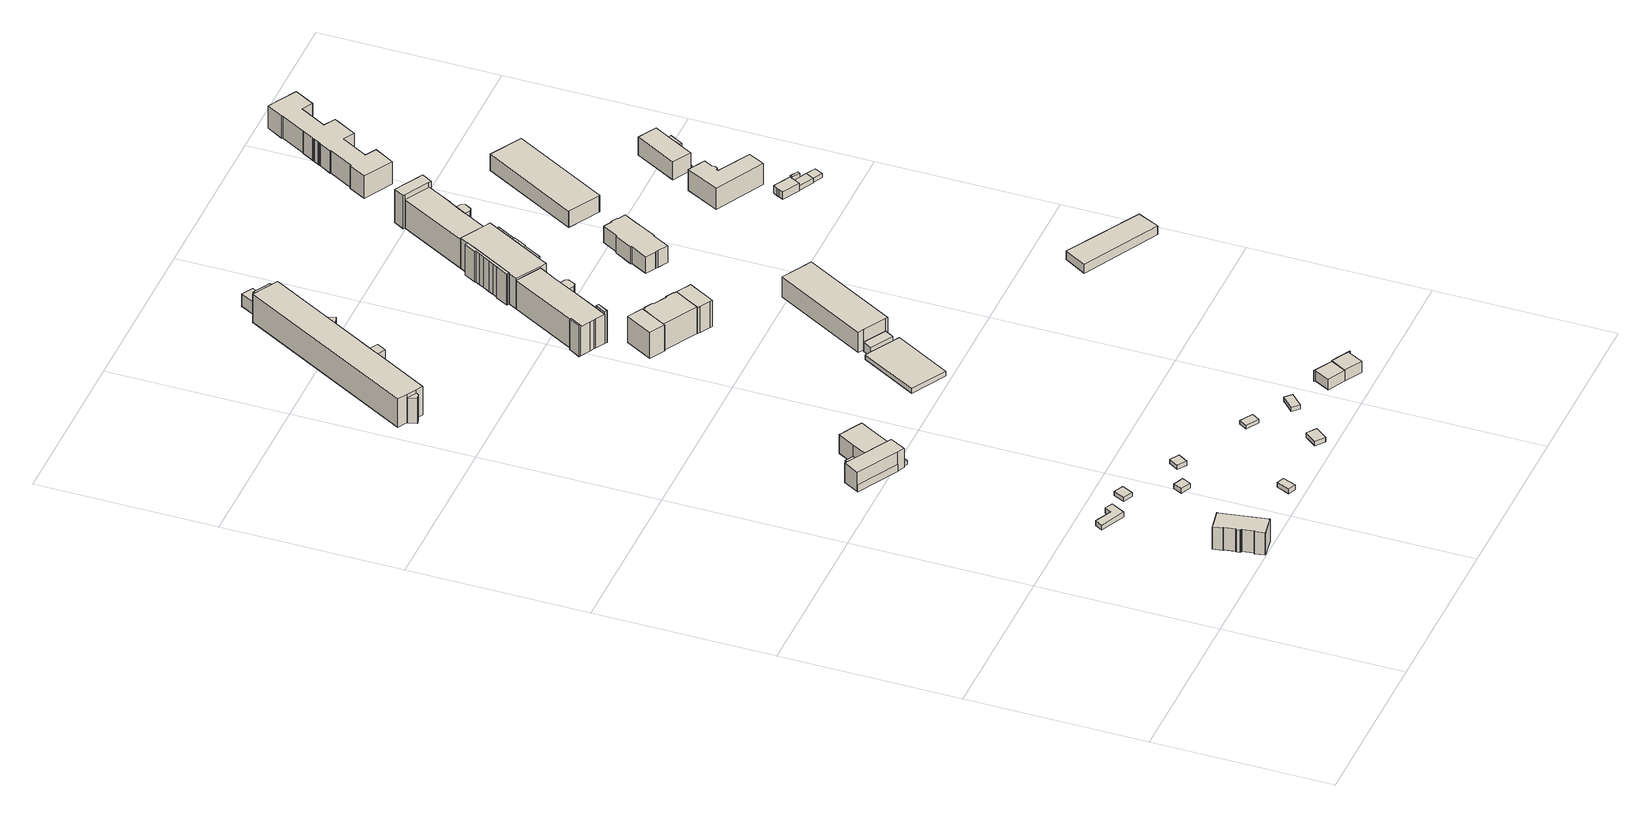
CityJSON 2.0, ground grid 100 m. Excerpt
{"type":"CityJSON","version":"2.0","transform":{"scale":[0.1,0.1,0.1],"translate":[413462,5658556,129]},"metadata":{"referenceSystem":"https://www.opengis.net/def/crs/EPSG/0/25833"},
"CityObjects":{
"building1":{"type":"Building","attributes":{"Gemeindeschluessel":14612000,"Geometrietyp2DReferenz":"3000","function":"31001_9998","roofType":"9999"},"children":["building1-1","building1-2","building1-3"]},
"building1-1":{"type":"BuildingPart","attributes":{"Dachtyp_tdc":"tdcFreeFormRoof","Dachneigung":37.56,"QualitaetDacherkennung":13,"Geometrietyp2DReferenz":"3000","measuredHeight":9.18,"roofType":"5000"},"parents":["building1"],"geometry":[{"type":"Solid","lod":"1","boundaries":[[[[0,1,2,3]],[[4,5,6,7]],[[3,5,4,0]],[[2,6,5,3]],[[1,7,6,2]],[[0,4,7,1]]]]}]},
"building1-2":{"type":"BuildingPart","attributes":{"Dachtyp_tdc":"tdcHipRoof","Dachneigung":44.05,"QualitaetDacherkennung":75,"Geometrietyp2DReferenz":"3000","measuredHeight":17.03,"roofType":"3200"},"parents":["building1"],"geometry":[{"type":"Solid","lod":"1","boundaries":[[[[8,9,10,11,12,13,14,15,16,17,18,19,20,21,22,23,24,25,26,27,28]],[[29,30,31,32,33,34,35,36,37,38,39,40,7,6,41,42,43,44,45,46,47]],[[28,30,29,8]],[[27,31,30,28]],[[26,32,31,27]],[[25,33,32,26]],[[24,34,33,25]],[[23,35,34,24]],[[22,36,35,23]],[[21,37,36,22]],[[20,38,37,21]],[[19,39,38,20]],[[18,40,39,19]],[[17,7,40,18]],[[16,6,7,17]],[[15,41,6,16]],[[14,42,41,15]],[[13,43,42,14]],[[12,44,43,13]],[[11,45,44,12]],[[10,46,45,11]],[[9,47,46,10]],[[8,29,47,9]]]]}]},
"building1-3":{"type":"BuildingPart","attributes":{"Dachtyp_tdc":"tdcFreeFormRoof","Dachneigung":39.56,"QualitaetDacherkennung":8,"Geometrietyp2DReferenz":"3000","measuredHeight":9.17,"roofType":"5000"},"parents":["building1"],"geometry":[{"type":"Solid","lod":"1","boundaries":[[[[48,49,50,51]],[[42,52,53,43]],[[51,52,42,48]],[[50,53,52,51]],[[49,43,53,50]],[[48,42,43,49]]]]}]},
"building2":{"type":"Building","attributes":{"Dachtyp_tdc":"tdcPolyFlatRoof","Gemeindeschluessel":14612000,"Dachneigung":0,"QualitaetDacherkennung":66,"Geometrietyp2DReferenz":"3000","measuredHeight":3.12,"function":"31001_9998","roofType":"1000"},"geometry":[{"type":"Solid","lod":"1","boundaries":[[[[54,55,56,57,58,59]],[[60,61,62,63,64,65]],[[59,61,60,54]],[[58,62,61,59]],[[57,63,62,58]],[[56,64,63,57]],[[55,65,64,56]],[[54,60,65,55]]]]}]},
"building3":{"type":"Building","attributes":{"Dachtyp_tdc":"tdcPolyFlatRoof","Gemeindeschluessel":14612000,"Dachneigung":6.54,"QualitaetDacherkennung":89,"Geometrietyp2DReferenz":"3000","measuredHeight":2.94,"function":"31001_9998","roofType":"2100"},"geometry":[{"type":"Solid","lod":"1","boundaries":[[[[66,67,68,69]],[[70,71,72,73]],[[69,71,70,66]],[[68,72,71,69]],[[67,73,72,68]],[[66,70,73,67]]]]}]},
"building4":{"type":"Building","attributes":{"Dachtyp_tdc":"tdcPolyFlatRoof","Gemeindeschluessel":14612000,"Dachneigung":3.23,"QualitaetDacherkennung":79,"Geometrietyp2DReferenz":"3000","measuredHeight":3.02,"function":"31001_9998","roofType":"2100"},"geometry":[{"type":"Solid","lod":"1","boundaries":[[[[74,75,76,77]],[[78,79,80,81]],[[77,79,78,74]],[[76,80,79,77]],[[75,81,80,76]],[[74,78,81,75]]]]}]},
"building5":{"type":"Building","attributes":{"name":"Graf-Stauffenberg-Kaserne","Gemeindeschluessel":14612000,"Geometrietyp2DReferenz":"3000","function":"31001_3073","roofType":"9999"},"children":["building5-1","building5-2","building5-3","building5-4","building5-5","building5-6","building5-7"]},
"building5-1":{"type":"BuildingPart","attributes":{"Dachtyp_tdc":"tdcPolyFlatRoof","Dachneigung":56.64,"QualitaetDacherkennung":34,"Geometrietyp2DReferenz":"3000","measuredHeight":10.45,"roofType":"2100"},"parents":["building5"],"geometry":[{"type":"Solid","lod":"1","boundaries":[[[[82,83,84,85,86]],[[87,88,89,90,91]],[[86,88,87,82]],[[85,89,88,86]],[[84,90,89,85]],[[83,91,90,84]],[[82,87,91,83]]]]}]},
"building5-2":{"type":"BuildingPart","attributes":{"Dachtyp_tdc":"tdcPolyFlatRoof","Dachneigung":0,"QualitaetDacherkennung":12,"Geometrietyp2DReferenz":"3000","measuredHeight":9.89,"roofType":"1000"},"parents":["building5"],"geometry":[{"type":"Solid","lod":"1","boundaries":[[[[92,93,94,95,96,97,98]],[[99,100,101,102,103,104,105]],[[98,100,99,92]],[[97,101,100,98]],[[96,102,101,97]],[[95,103,102,96]],[[94,104,103,95]],[[93,105,104,94]],[[92,99,105,93]]]]}]},
"building5-3":{"type":"BuildingPart","attributes":{"Dachtyp_tdc":"tdcTentRoof","Dachneigung":10.07,"QualitaetDacherkennung":18,"Geometrietyp2DReferenz":"3000","measuredHeight":13.9,"roofType":"3500"},"parents":["building5"],"geometry":[{"type":"Solid","lod":"1","boundaries":[[[[106,107,108,109,110,111,112,113]],[[114,115,116,99,105,117,118,119]],[[113,115,114,106]],[[112,116,115,113]],[[111,99,116,112]],[[110,105,99,111]],[[109,117,105,110]],[[108,118,117,109]],[[107,119,118,108]],[[106,114,119,107]]]]}]},
"building5-4":{"type":"BuildingPart","attributes":{"Dachtyp_tdc":"tdcHipAndGableRoof","Dachneigung":28.94,"QualitaetDacherkennung":62,"Geometrietyp2DReferenz":"3000","measuredHeight":14.04,"roofType":"5000"},"parents":["building5"],"geometry":[{"type":"Solid","lod":"1","boundaries":[[[[120,121,122,123,124,125,126,127,128,129,130]],[[116,131,132,133,134,135,136,87,91,137,138]],[[130,131,116,120]],[[129,132,131,130]],[[128,133,132,129]],[[127,134,133,128]],[[126,135,134,127]],[[125,136,135,126]],[[124,87,136,125]],[[123,91,87,124]],[[122,137,91,123]],[[121,138,137,122]],[[120,116,138,121]]]]}]},
"building5-5":{"type":"BuildingPart","attributes":{"Dachtyp_tdc":"tdcPolyFlatRoof","Dachneigung":0,"QualitaetDacherkennung":0,"Geometrietyp2DReferenz":"3000","measuredHeight":4.37,"roofType":"9999"},"parents":["building5"],"geometry":[{"type":"Solid","lod":"1","boundaries":[[[[139,140,141,142]],[[143,119,118,144]],[[142,119,143,139]],[[141,118,119,142]],[[140,144,118,141]],[[139,143,144,140]]]]}]},
"building5-6":{"type":"BuildingPart","attributes":{"Dachtyp_tdc":"tdcPolyFlatRoof","Dachneigung":26.57,"QualitaetDacherkennung":33,"Geometrietyp2DReferenz":"3000","measuredHeight":3,"roofType":"2100"},"parents":["building5"],"geometry":[{"type":"Solid","lod":"1","boundaries":[[[[145,146,147,148,149,150,151]],[[152,153,154,155,156,104,103]],[[151,153,152,145]],[[150,154,153,151]],[[149,155,154,150]],[[148,156,155,149]],[[147,104,156,148]],[[146,103,104,147]],[[145,152,103,146]]]]}]},
"building5-7":{"type":"BuildingPart","attributes":{"Dachtyp_tdc":"tdcPolyFlatRoof","Dachneigung":0,"QualitaetDacherkennung":0,"Geometrietyp2DReferenz":"3000","measuredHeight":4.57,"roofType":"9999"},"parents":["building5"],"geometry":[{"type":"Solid","lod":"1","boundaries":[[[[157,158,159,160]],[[115,161,133,132]],[[160,161,115,157]],[[159,133,161,160]],[[158,132,133,159]],[[157,115,132,158]]]]}]},
"building6":{"type":"Building","attributes":{"Dachtyp_tdc":"tdcPolyFlatRoof","Gemeindeschluessel":14612000,"Dachneigung":4.25,"QualitaetDacherkennung":64,"Geometrietyp2DReferenz":"3000","measuredHeight":3.26,"function":"31001_9998","roofType":"2100"},"geometry":[{"type":"Solid","lod":"1","boundaries":[[[[162,163,164,165]],[[166,167,168,169]],[[165,167,166,162]],[[164,168,167,165]],[[163,169,168,164]],[[162,166,169,163]]]]}]},
"building7":{"type":"Building","attributes":{"Dachtyp_tdc":"tdcPolyFlatRoof","Gemeindeschluessel":14612000,"Dachneigung":5.5,"QualitaetDacherkennung":54,"Geometrietyp2DReferenz":"3000","measuredHeight":2.89,"function":"31001_9998","roofType":"2100"},"geometry":[{"type":"Solid","lod":"1","boundaries":[[[[170,171,172,173]],[[174,175,176,177]],[[173,175,174,170]],[[172,176,175,173]],[[171,177,176,172]],[[170,174,177,171]]]]}]},
"building8":{"type":"Building","attributes":{"Dachtyp_tdc":"tdcFreeFormRoof","Gemeindeschluessel":14612000,"Dachneigung":12.12,"QualitaetDacherkennung":65,"Geometrietyp2DReferenz":"3000","measuredHeight":3.3,"function":"31001_9998","roofType":"5000"},"geometry":[{"type":"Solid","lod":"1","boundaries":[[[[178,179,180,181]],[[182,183,184,185]],[[181,183,182,178]],[[180,184,183,181]],[[179,185,184,180]],[[178,182,185,179]]]]}]},
"building9":{"type":"Building","attributes":{"Dachtyp_tdc":"tdcPolyFlatRoof","Gemeindeschluessel":14612000,"Dachneigung":4.08,"QualitaetDacherkennung":85,"Geometrietyp2DReferenz":"3000","measuredHeight":2.49,"function":"31001_9998","roofType":"2100"},"geometry":[{"type":"Solid","lod":"1","boundaries":[[[[186,187,188,189]],[[190,191,192,193]],[[189,191,190,186]],[[188,192,191,189]],[[187,193,192,188]],[[186,190,193,187]]]]}]},
"building10":{"type":"Building","attributes":{"name":"Graf-Stauffenberg-Kaserne","Gemeindeschluessel":14612000,"Geometrietyp2DReferenz":"3000","function":"31001_3073","roofType":"9999"},"children":["building10-1","building10-2","building10-3","building10-4","building10-5","building10-6","building10-7"]},
"building10-1":{"type":"BuildingPart","attributes":{"Dachtyp_tdc":"tdcPolyFlatRoof","Dachneigung":4.5,"QualitaetDacherkennung":72,"Geometrietyp2DReferenz":"3000","measuredHeight":16.3,"roofType":"2100"},"parents":["building10"],"geometry":[{"type":"Solid","lod":"1","boundaries":[[[[194,195,196,197,198]],[[199,200,201,202,203]],[[198,200,199,194]],[[197,201,200,198]],[[196,202,201,197]],[[195,203,202,196]],[[194,199,203,195]]]]}]},
"building10-2":{"type":"BuildingPart","attributes":{"Dachtyp_tdc":"tdcHipRoof","Dachneigung":45.77,"QualitaetDacherkennung":56,"Geometrietyp2DReferenz":"3000","measuredHeight":22.05,"roofType":"3200"},"parents":["building10"],"geometry":[{"type":"Solid","lod":"1","boundaries":[[[[204,205,206,207,208,209,210,211,212,213,214,215,216,217,218]],[[219,220,221,222,223,224,225,226,227,228,229,199,203,230,231]],[[217,220,219,218]],[[216,221,220,217]],[[215,222,221,216]],[[214,223,222,215]],[[213,224,223,214]],[[212,225,224,213]],[[211,226,225,212]],[[210,227,226,211]],[[209,228,227,210]],[[208,229,228,209]],[[207,199,229,208]],[[206,203,199,207]],[[205,230,203,206]],[[204,231,230,205]],[[218,219,231,204]]]]}]},
"building10-3":{"type":"BuildingPart","attributes":{"Dachtyp_tdc":"tdcPolyFlatRoof","Dachneigung":0,"QualitaetDacherkennung":71,"Geometrietyp2DReferenz":"3000","measuredHeight":4.41,"roofType":"1000"},"parents":["building10"],"geometry":[{"type":"Solid","lod":"1","boundaries":[[[[232,233,234,235,236,237,238,239]],[[240,241,242,243,244,245,246,247]],[[239,241,240,232]],[[238,242,241,239]],[[237,243,242,238]],[[236,244,243,237]],[[235,245,244,236]],[[234,246,245,235]],[[233,247,246,234]],[[232,240,247,233]]]]}]},
"building10-4":{"type":"BuildingPart","attributes":{"Dachtyp_tdc":"tdcPolyFlatRoof","Dachneigung":0,"QualitaetDacherkennung":42,"Geometrietyp2DReferenz":"3000","measuredHeight":16.32,"roofType":"1000"},"parents":["building10"],"geometry":[{"type":"Solid","lod":"1","boundaries":[[[[248,249,250,251,252,253]],[[254,255,241,240,219,231]],[[253,254,231,248]],[[252,255,254,253]],[[251,241,255,252]],[[250,240,241,251]],[[249,219,240,250]],[[248,231,219,249]]]]}]},
"building10-5":{"type":"BuildingPart","attributes":{"Dachtyp_tdc":"tdcPolyFlatRoof","Dachneigung":0,"QualitaetDacherkennung":42,"Geometrietyp2DReferenz":"3000","measuredHeight":4.41,"roofType":"1000"},"parents":["building10"],"geometry":[{"type":"Solid","lod":"1","boundaries":[[[[256,257,258,259,260,261,262,263,264]],[[221,220,265,266,267,268,269,270,222]],[[264,220,221,256]],[[263,265,220,264]],[[262,266,265,263]],[[261,267,266,262]],[[260,268,267,261]],[[259,269,268,260]],[[258,270,269,259]],[[257,222,270,258]],[[256,221,222,257]]]]}]},
"building10-6":{"type":"BuildingPart","attributes":{"Dachtyp_tdc":"tdcFreeFormRoof","Dachneigung":25.74,"QualitaetDacherkennung":18,"Geometrietyp2DReferenz":"3000","measuredHeight":17.71,"roofType":"5000"},"parents":["building10"],"geometry":[{"type":"Solid","lod":"1","boundaries":[[[[271,272,273,274,275,276]],[[277,224,223,222,270,278]],[[276,224,277,271]],[[275,223,224,276]],[[274,222,223,275]],[[273,270,222,274]],[[272,278,270,273]],[[271,277,278,272]]]]}]},
"building10-7":{"type":"BuildingPart","attributes":{"Dachtyp_tdc":"tdcPolyFlatRoof","Dachneigung":5.27,"QualitaetDacherkennung":34,"Geometrietyp2DReferenz":"3000","measuredHeight":16.13,"roofType":"2100"},"parents":["building10"],"geometry":[{"type":"Solid","lod":"1","boundaries":[[[[279,280,281,282,283,284,285]],[[226,286,287,288,289,290,227]],[[285,286,226,279]],[[284,287,286,285]],[[283,288,287,284]],[[282,289,288,283]],[[281,290,289,282]],[[280,227,290,281]],[[279,226,227,280]]]]}]},
"building11":{"type":"Building","attributes":{"Dachtyp_tdc":"tdcGableRoof","Gemeindeschluessel":14612000,"Dachneigung":10.81,"QualitaetDacherkennung":70,"Geometrietyp2DReferenz":"3000","measuredHeight":2.79,"function":"31001_9998","roofType":"3100"},"geometry":[{"type":"Solid","lod":"1","boundaries":[[[[291,292,293,294]],[[295,296,297,298]],[[294,296,295,291]],[[293,297,296,294]],[[292,298,297,293]],[[291,295,298,292]]]]}]},
"building12":{"type":"Building","attributes":{"Gemeindeschluessel":14612000,"Geometrietyp2DReferenz":"3000","function":"31001_9998","roofType":"9999"},"children":["building12-1","building12-2"]},
"building12-1":{"type":"BuildingPart","attributes":{"Dachtyp_tdc":"tdcPolyFlatRoof","Dachneigung":0,"QualitaetDacherkennung":0,"Geometrietyp2DReferenz":"3000","measuredHeight":3,"roofType":"9999"},"parents":["building12"],"geometry":[{"type":"Solid","lod":"1","boundaries":[[[[299,300,301,302,303,304]],[[305,306,307,308,309,310]],[[304,306,305,299]],[[303,307,306,304]],[[302,308,307,303]],[[301,309,308,302]],[[300,310,309,301]],[[299,305,310,300]]]]}]},
"building12-2":{"type":"BuildingPart","attributes":{"Dachtyp_tdc":"tdcGableRoof","Dachneigung":39.94,"QualitaetDacherkennung":8,"Geometrietyp2DReferenz":"3000","measuredHeight":7.82,"roofType":"3100"},"parents":["building12"],"geometry":[{"type":"Solid","lod":"1","boundaries":[[[[311,312,313,314]],[[308,307,315,316]],[[314,307,308,311]],[[313,315,307,314]],[[312,316,315,313]],[[311,308,316,312]]]]}]},
"building13":{"type":"Building","attributes":{"Dachtyp_tdc":"tdcPolyFlatRoof","Gemeindeschluessel":14612000,"Dachneigung":0,"QualitaetDacherkennung":56,"Geometrietyp2DReferenz":"3000","measuredHeight":6.63,"function":"31001_9998","roofType":"1000"},"geometry":[{"type":"Solid","lod":"1","boundaries":[[[[317,318,319,320,321,322]],[[323,324,325,326,327,328]],[[322,324,323,317]],[[321,325,324,322]],[[320,326,325,321]],[[319,327,326,320]],[[318,328,327,319]],[[317,323,328,318]]]]}]},
"building14":{"type":"Building","attributes":{"Dachtyp_tdc":"tdcFreeFormRoof","Gemeindeschluessel":14612000,"Dachneigung":11.59,"QualitaetDacherkennung":18,"Geometrietyp2DReferenz":"3000","measuredHeight":8.06,"function":"31001_9998","roofType":"5000"},"geometry":[{"type":"Solid","lod":"1","boundaries":[[[[329,330,331,332,333,334]],[[327,335,336,337,338,328]],[[334,335,327,329]],[[333,336,335,334]],[[332,337,336,333]],[[331,338,337,332]],[[330,328,338,331]],[[329,327,328,330]]]]}]},
"building15":{"type":"Building","attributes":{"name":"Graf-Stauffenberg-Kaserne","Gemeindeschluessel":14612000,"Geometrietyp2DReferenz":"3000","function":"31001_3073","roofType":"9999"},"children":["building15-1","building15-2","building15-3"]},
"building15-1":{"type":"BuildingPart","attributes":{"Dachtyp_tdc":"tdcHipAndGableRoof","Dachneigung":15,"QualitaetDacherkennung":45,"Geometrietyp2DReferenz":"3000","measuredHeight":17.71,"roofType":"5000"},"parents":["building15"],"geometry":[{"type":"Solid","lod":"1","boundaries":[[[[339,340,341,342,343,344]],[[345,346,347,348,349,350]],[[344,346,345,339]],[[343,347,346,344]],[[342,348,347,343]],[[341,349,348,342]],[[340,350,349,341]],[[339,345,350,340]]]]}]},
"building15-2":{"type":"BuildingPart","attributes":{"Dachtyp_tdc":"tdcGableRoof","Dachneigung":22.78,"QualitaetDacherkennung":82,"Geometrietyp2DReferenz":"3000","measuredHeight":18.49,"roofType":"3100"},"parents":["building15"],"geometry":[{"type":"Solid","lod":"1","boundaries":[[[[351,352,353,354,355,356,357,358,359,360,361,362,363,364]],[[365,366,367,368,369,370,371,372,373,374,349,375,348,376]],[[364,366,365,351]],[[363,367,366,364]],[[362,368,367,363]],[[361,369,368,362]],[[360,370,369,361]],[[359,371,370,360]],[[358,372,371,359]],[[357,373,372,358]],[[356,374,373,357]],[[355,349,374,356]],[[354,375,349,355]],[[353,348,375,354]],[[352,376,348,353]],[[351,365,376,352]]]]}]},
"building15-3":{"type":"BuildingPart","attributes":{"Dachtyp_tdc":"tdcHipRoof","Dachneigung":22.22,"QualitaetDacherkennung":38,"Geometrietyp2DReferenz":"3000","measuredHeight":17.52,"roofType":"3200"},"parents":["building15"],"geometry":[{"type":"Solid","lod":"1","boundaries":[[[[377,378,379,380,381,382,383,384,385,386,387]],[[372,388,389,390,391,392,393,394,395,396,374]],[[386,388,372,387]],[[385,389,388,386]],[[384,390,389,385]],[[383,391,390,384]],[[382,392,391,383]],[[381,393,392,382]],[[380,394,393,381]],[[379,395,394,380]],[[378,396,395,379]],[[377,374,396,378]],[[387,372,374,377]]]]}]},
"building16":{"type":"Building","attributes":{"name":"Graf-Stauffenberg-Kaserne","Dachtyp_tdc":"tdcPolyFlatRoof","Gemeindeschluessel":14612000,"Dachneigung":0,"QualitaetDacherkennung":48,"Geometrietyp2DReferenz":"3000","measuredHeight":7.84,"function":"31001_3073","roofType":"1000"},"geometry":[{"type":"Solid","lod":"1","boundaries":[[[[397,398,399,400]],[[401,402,403,404]],[[400,402,401,397]],[[399,403,402,400]],[[398,404,403,399]],[[397,401,404,398]]]]}]},
"building17":{"type":"Building","attributes":{"Dachtyp_tdc":"tdcPolyFlatRoof","Gemeindeschluessel":14612000,"Dachneigung":0,"QualitaetDacherkennung":78,"Geometrietyp2DReferenz":"3000","measuredHeight":12.78,"function":"31001_9998","roofType":"1000"},"geometry":[{"type":"Solid","lod":"1","boundaries":[[[[405,406,407,408,409,410]],[[411,412,413,414,415,416]],[[410,412,411,405]],[[409,413,412,410]],[[408,414,413,409]],[[407,415,414,408]],[[406,416,415,407]],[[405,411,416,406]]]]}]},
"building18":{"type":"Building","attributes":{"name":"Graf-Stauffenberg-Kaserne","Gemeindeschluessel":14612000,"Geometrietyp2DReferenz":"3000","function":"31001_3073","roofType":"9999"},"children":["building18-1","building18-2","building18-3","building18-4","building18-5","building18-6","building18-7","building18-8","building18-9","building18-10"]},
"building18-1":{"type":"BuildingPart","attributes":{"Dachtyp_tdc":"tdcGableAndHippedGRoof","Dachneigung":26.82,"QualitaetDacherkennung":64,"Geometrietyp2DReferenz":"3000","measuredHeight":20.25,"roofType":"9999"},"parents":["building18"],"geometry":[{"type":"Solid","lod":"1","boundaries":[[[[417,418,419,420,421,422,423,424,425,426,427,428,429]],[[430,431,432,433,434,435,436,437,438,439,440,441,442]],[[429,430,442,417]],[[428,431,430,429]],[[427,432,431,428]],[[426,433,432,427]],[[425,434,433,426]],[[424,435,434,425]],[[423,436,435,424]],[[422,437,436,423]],[[421,438,437,422]],[[420,439,438,421]],[[419,440,439,420]],[[418,441,440,419]],[[417,442,441,418]]]]}]},
"building18-2":{"type":"BuildingPart","attributes":{"Dachtyp_tdc":"tdcFreeFormRoof","Dachneigung":25.04,"QualitaetDacherkennung":63,"Geometrietyp2DReferenz":"3000","measuredHeight":19.9,"roofType":"5000"},"parents":["building18"],"geometry":[{"type":"Solid","lod":"1","boundaries":[[[[443,444,445,446,447,448,449,450,451,452,453]],[[454,455,456,457,458,459,460,461,462,463,464]],[[453,455,454,443]],[[452,456,455,453]],[[451,457,456,452]],[[450,458,457,451]],[[449,459,458,450]],[[448,460,459,449]],[[447,461,460,448]],[[446,462,461,447]],[[445,463,462,446]],[[444,464,463,445]],[[443,454,464,444]]]]}]},
"building18-3":{"type":"BuildingPart","attributes":{"Dachtyp_tdc":"tdcHipRoof","Dachneigung":45.43,"QualitaetDacherkennung":73,"Geometrietyp2DReferenz":"3000","measuredHeight":22.83,"roofType":"3200"},"parents":["building18"],"geometry":[{"type":"Solid","lod":"1","boundaries":[[[[465,466,467,468,469,470]],[[471,472,473,474,475,476]],[[469,472,471,470]],[[468,473,472,469]],[[467,474,473,468]],[[466,475,474,467]],[[465,476,475,466]],[[470,471,476,465]]]]}]},
"building18-4":{"type":"BuildingPart","attributes":{"Dachtyp_tdc":"tdcFreeFormRoof","Dachneigung":25.14,"QualitaetDacherkennung":45,"Geometrietyp2DReferenz":"3000","measuredHeight":19.93,"roofType":"5000"},"parents":["building18"],"geometry":[{"type":"Solid","lod":"1","boundaries":[[[[477,478,479,480,481,482,483,484,485,486,487,488]],[[435,434,489,433,490,491,492,493,494,495,496,497]],[[488,434,435,477]],[[487,489,434,488]],[[486,433,489,487]],[[485,490,433,486]],[[484,491,490,485]],[[483,492,491,484]],[[482,493,492,483]],[[481,494,493,482]],[[480,495,494,481]],[[479,496,495,480]],[[478,497,496,479]],[[477,435,497,478]]]]}]},
"building18-5":{"type":"BuildingPart","attributes":{"Dachtyp_tdc":"tdcPolyFlatRoof","Dachneigung":42.07,"QualitaetDacherkennung":30,"Geometrietyp2DReferenz":"3000","measuredHeight":20.72,"roofType":"2100"},"parents":["building18"],"geometry":[{"type":"Solid","lod":"1","boundaries":[[[[498,499,500,501]],[[502,503,437,436]],[[501,503,502,498]],[[500,437,503,501]],[[499,436,437,500]],[[498,502,436,499]]]]}]},
"building18-6":{"type":"BuildingPart","attributes":{"Dachtyp_tdc":"tdcFreeFormRoof","Dachneigung":52.02,"QualitaetDacherkennung":17,"Geometrietyp2DReferenz":"3000","measuredHeight":19.71,"roofType":"5000"},"parents":["building18"],"geometry":[{"type":"Solid","lod":"1","boundaries":[[[[504,505,506,507]],[[508,509,442,441]],[[507,508,441,504]],[[506,509,508,507]],[[505,442,509,506]],[[504,441,442,505]]]]}]},
"building18-7":{"type":"BuildingPart","attributes":{"Dachtyp_tdc":"tdcGableRoof","Dachneigung":26.95,"QualitaetDacherkennung":81,"Geometrietyp2DReferenz":"3000","measuredHeight":20.26,"roofType":"3100"},"parents":["building18"],"geometry":[{"type":"Solid","lod":"1","boundaries":[[[[510,511,512,513,514,515,516,517,518]],[[455,464,519,520,521,471,522,476,456]],[[518,464,455,510]],[[517,519,464,518]],[[516,520,519,517]],[[515,521,520,516]],[[514,471,521,515]],[[513,522,471,514]],[[512,476,522,513]],[[511,456,476,512]],[[510,455,456,511]]]]}]},
"building18-8":{"type":"BuildingPart","attributes":{"Dachtyp_tdc":"tdcFreeFormRoof","Dachneigung":63.87,"QualitaetDacherkennung":23,"Geometrietyp2DReferenz":"3000","measuredHeight":20.62,"roofType":"5000"},"parents":["building18"],"geometry":[{"type":"Solid","lod":"1","boundaries":[[[[523,524,525,526,527,528,529,530,531,532,533,534,535,536,537]],[[538,539,540,541,542,543,544,545,546,547,548,549,550,551,552]],[[537,539,538,523]],[[536,540,539,537]],[[535,541,540,536]],[[534,542,541,535]],[[533,543,542,534]],[[532,544,543,533]],[[531,545,544,532]],[[530,546,545,531]],[[529,547,546,530]],[[528,548,547,529]],[[527,549,548,528]],[[526,550,549,527]],[[525,551,550,526]],[[524,552,551,525]],[[523,538,552,524]]]]}]},
"building18-9":{"type":"BuildingPart","attributes":{"Dachtyp_tdc":"tdcCutGableRoof","Dachneigung":0.204,"QualitaetDacherkennung":26,"Geometrietyp2DReferenz":"3000","measuredHeight":24.47,"roofType":"9999"},"parents":["building18"],"geometry":[{"type":"Solid","lod":"1","boundaries":[[[[553,554,555,556,557,558,559,560,561,562,563,564,565,566,567]],[[568,569,432,430,552,551,570,571,550,521,519,572,573,574,575]],[[566,569,568,567]],[[565,432,569,566]],[[564,430,432,565]],[[563,552,430,564]],[[562,551,552,563]],[[561,570,551,562]],[[560,571,570,561]],[[559,550,571,560]],[[558,521,550,559]],[[557,519,521,558]],[[556,572,519,557]],[[555,573,572,556]],[[554,574,573,555]],[[553,575,574,554]],[[567,568,575,553]]]]}]},
"building18-10":{"type":"BuildingPart","attributes":{"Dachtyp_tdc":"tdcPolyFlatRoof","Dachneigung":33.28,"QualitaetDacherkennung":50,"Geometrietyp2DReferenz":"3000","measuredHeight":20.12,"roofType":"2100"},"parents":["building18"],"geometry":[{"type":"Solid","lod":"1","boundaries":[[[[576,577,578,579,580,581,582,583]],[[568,573,584,585,586,587,588,589]],[[583,573,568,576]],[[582,584,573,583]],[[581,585,584,582]],[[580,586,585,581]],[[579,587,586,580]],[[578,588,587,579]],[[577,589,588,578]],[[576,568,589,577]]]]}]},
"building19":{"type":"Building","attributes":{"name":"Graf-Stauffenberg-Kaserne,Mehrzweckhalle","Dachtyp_tdc":"tdcFreeFormRoof","Gemeindeschluessel":14612000,"Dachneigung":24.55,"QualitaetDacherkennung":23,"Geometrietyp2DReferenz":"3000","measuredHeight":12.23,"function":"31001_3073","roofType":"5000"},"geometry":[{"type":"Solid","lod":"1","boundaries":[[[[590,591,592,593,594,595,596,597,598,599,600,601,602,603,604,605,606,607,608]],[[609,610,611,612,613,614,615,616,617,618,619,620,621,622,623,624,625,626,627]],[[608,610,609,590]],[[607,611,610,608]],[[606,612,611,607]],[[605,613,612,606]],[[604,614,613,605]],[[603,615,614,604]],[[602,616,615,603]],[[601,617,616,602]],[[600,618,617,601]],[[599,619,618,600]],[[598,620,619,599]],[[597,621,620,598]],[[596,622,621,597]],[[595,623,622,596]],[[594,624,623,595]],[[593,625,624,594]],[[592,626,625,593]],[[591,627,626,592]],[[590,609,627,591]]]]}]},
"building20":{"type":"Building","attributes":{"Dachtyp_tdc":"tdcGableRoof","Gemeindeschluessel":14612000,"Dachneigung":11.18,"QualitaetDacherkennung":9,"Geometrietyp2DReferenz":"3000","measuredHeight":8.28,"function":"31001_9998","roofType":"3100"},"geometry":[{"type":"Solid","lod":"1","boundaries":[[[[628,629,630,631]],[[632,633,634,635]],[[631,633,632,628]],[[630,634,633,631]],[[629,635,634,630]],[[628,632,635,629]]]]}]},
"building21":{"type":"Building","attributes":{"name":"Graf-Stauffenberg-Kaserne","Dachtyp_tdc":"tdcFreeFormRoof","Gemeindeschluessel":14612000,"Dachneigung":21.07,"QualitaetDacherkennung":96,"Geometrietyp2DReferenz":"3000","measuredHeight":12.26,"function":"31001_3073","roofType":"5000"},"geometry":[{"type":"Solid","lod":"1","boundaries":[[[[636,637,638,639,640,641]],[[642,643,644,645,646,647]],[[641,643,642,636]],[[640,644,643,641]],[[639,645,644,640]],[[638,646,645,639]],[[637,647,646,638]],[[636,642,647,637]]]]}]},
"building22":{"type":"Building","attributes":{"name":"Graf-Stauffenberg-Kaserne","Dachtyp_tdc":"tdcFreeFormRoof","Gemeindeschluessel":14612000,"Dachneigung":47.64,"QualitaetDacherkennung":28,"Geometrietyp2DReferenz":"3000","measuredHeight":16.14,"function":"31001_3073","roofType":"5000"},"geometry":[{"type":"Solid","lod":"1","boundaries":[[[[648,649,650,651,652,653,654,655,656,657]],[[658,659,660,661,662,663,664,665,666,667]],[[657,659,658,648]],[[656,660,659,657]],[[655,661,660,656]],[[654,662,661,655]],[[653,663,662,654]],[[652,664,663,653]],[[651,665,664,652]],[[650,666,665,651]],[[649,667,666,650]],[[648,658,667,649]]]]}]},
"building23":{"type":"Building","attributes":{"Dachtyp_tdc":"tdcFreeFormRoof","Gemeindeschluessel":14612000,"Dachneigung":36.7,"QualitaetDacherkennung":6,"Geometrietyp2DReferenz":"3000","measuredHeight":7.18,"function":"31001_2463","roofType":"5000"},"geometry":[{"type":"Solid","lod":"1","boundaries":[[[[668,669,670,671,672,673]],[[674,675,676,677,678,679]],[[673,675,674,668]],[[672,676,675,673]],[[671,677,676,672]],[[670,678,677,671]],[[669,679,678,670]],[[668,674,679,669]]]]}]},
"building24":{"type":"Building","attributes":{"Gemeindeschluessel":14612000,"Geometrietyp2DReferenz":"3000","function":"31001_2463","roofType":"9999"},"children":["building24-1","building24-2"]},
"building24-1":{"type":"BuildingPart","attributes":{"Dachtyp_tdc":"tdcPolyFlatRoof","Dachneigung":0,"QualitaetDacherkennung":36,"Geometrietyp2DReferenz":"3000","measuredHeight":5.22,"roofType":"1000"},"parents":["building24"],"geometry":[{"type":"Solid","lod":"1","boundaries":[[[[680,681,682,683]],[[684,685,686,687]],[[683,685,684,680]],[[682,686,685,683]],[[681,687,686,682]],[[680,684,687,681]]]]}]},
"building24-2":{"type":"BuildingPart","attributes":{"Dachtyp_tdc":"tdcPolyFlatRoof","Dachneigung":0,"QualitaetDacherkennung":76,"Geometrietyp2DReferenz":"3000","measuredHeight":2.92,"roofType":"1000"},"parents":["building24"],"geometry":[{"type":"Solid","lod":"1","boundaries":[[[[688,689,690,691,692]],[[693,694,695,685,684]],[[692,694,693,688]],[[691,695,694,692]],[[690,685,695,691]],[[689,684,685,690]],[[688,693,684,689]]]]}]},
"building25":{"type":"Building","attributes":{"Dachtyp_tdc":"tdcPolyFlatRoof","Gemeindeschluessel":14612000,"Dachneigung":0,"QualitaetDacherkennung":72,"Geometrietyp2DReferenz":"3000","measuredHeight":2.66,"function":"31001_2463","roofType":"1000"},"geometry":[{"type":"Solid","lod":"1","boundaries":[[[[696,688,692,697]],[[698,699,700,701]],[[697,699,698,696]],[[692,700,699,697]],[[688,701,700,692]],[[696,698,701,688]]]]}]},
"building26":{"type":"Building","attributes":{"name":"Graf-Stauffenberg-Kaserne","Gemeindeschluessel":14612000,"Geometrietyp2DReferenz":"3000","function":"31001_3073","roofType":"9999"},"children":["building26-1","building26-2","building26-3"]},
"building26-1":{"type":"BuildingPart","attributes":{"Dachtyp_tdc":"tdcPolyFlatRoof","Dachneigung":2.87,"QualitaetDacherkennung":80,"Geometrietyp2DReferenz":"3000","measuredHeight":11.62,"roofType":"2100"},"parents":["building26"],"geometry":[{"type":"Solid","lod":"1","boundaries":[[[[702,703,704,705,706]],[[707,708,709,710,711]],[[706,708,707,702]],[[705,709,708,706]],[[704,710,709,705]],[[703,711,710,704]],[[702,707,711,703]]]]}]},
"building26-2":{"type":"BuildingPart","attributes":{"Dachtyp_tdc":"tdcPolyFlatRoof","Dachneigung":0,"QualitaetDacherkennung":0,"Geometrietyp2DReferenz":"3000","measuredHeight":3.02,"roofType":"9999"},"parents":["building26"],"geometry":[{"type":"Solid","lod":"1","boundaries":[[[[712,713,714,715,716]],[[710,709,717,718,719]],[[716,709,710,712]],[[715,717,709,716]],[[714,718,717,715]],[[713,719,718,714]],[[712,710,719,713]]]]}]},
"building26-3":{"type":"BuildingPart","attributes":{"Dachtyp_tdc":"tdcFreeFormRoof","Dachneigung":15.66,"QualitaetDacherkennung":50,"Geometrietyp2DReferenz":"3000","measuredHeight":11.02,"roofType":"5000"},"parents":["building26"],"geometry":[{"type":"Solid","lod":"1","boundaries":[[[[720,721,722,723]],[[717,724,725,718]],[[723,724,717,720]],[[722,725,724,723]],[[721,718,725,722]],[[720,717,718,721]]]]}]},
"building27":{"type":"Building","attributes":{"name":"Graf-Stauffenberg-Kaserne","Dachtyp_tdc":"tdcFreeFormRoof","Gemeindeschluessel":14612000,"Dachneigung":30.11,"QualitaetDacherkennung":61,"Geometrietyp2DReferenz":"3000","measuredHeight":16.28,"function":"31001_3073","roofType":"5000"},"geometry":[{"type":"Solid","lod":"1","boundaries":[[[[726,727,728,729,730,731,732,733,734,735,736,737,738,739,740,741,742,743,744,745,746,747,748,749,750,751,752,753,754,755,756,757,758]],[[759,760,761,762,763,764,765,766,767,768,769,770,771,772,773,774,775,776,777,778,779,780,781,782,783,784,785,786,787,788,789,790,791]],[[758,760,759,726]],[[757,761,760,758]],[[756,762,761,757]],[[755,763,762,756]],[[754,764,763,755]],[[753,765,764,754]],[[752,766,765,753]],[[751,767,766,752]],[[750,768,767,751]],[[749,769,768,750]],[[748,770,769,749]],[[747,771,770,748]],[[746,772,771,747]],[[745,773,772,746]],[[744,774,773,745]],[[743,775,774,744]],[[742,776,775,743]],[[741,777,776,742]],[[740,778,777,741]],[[739,779,778,740]],[[738,780,779,739]],[[737,781,780,738]],[[736,782,781,737]],[[735,783,782,736]],[[734,784,783,735]],[[733,785,784,734]],[[732,786,785,733]],[[731,787,786,732]],[[730,788,787,731]],[[729,789,788,730]],[[728,790,789,729]],[[727,791,790,728]],[[726,759,791,727]]]]}]}
},
"vertices":[
[754,290,93],[728,286,93],[735,246,93],[761,250,93],[754,290,6],[761,250,6],[735,246,6],[728,286,6],
[653,62,147],[647,61,147],[657,5,147],[662,6,147],[773,24,147],[771,31,147],[765,72,147],[764,72,147],[735,246,147],[728,286,147],[727,293,147],[617,274,147],[609,273,147],[618,218,147],[624,219,147],[635,154,147],[632,154,147],[630,149,147],[635,131,147],[639,127,147],[642,127,147],[653,62,6],[642,127,6],[639,127,6],[635,131,6],[630,149,6],[632,154,6],[635,154,6],[624,219,6],[618,218,6],[609,273,6],[617,274,6],[727,293,6],[764,72,6],[765,72,6],[771,31,6],[773,24,6],[662,6,6],[657,5,6],[647,61,6],
[765,72,93],[771,31,93],[796,35,93],[789,76,93],[789,76,6],[796,35,6],
[493,823,90],[634,758,90],[677,836,90],[634,858,90],[611,820,90],[518,864,90],[493,823,59],[518,864,59],[611,820,59],[634,858,59],[677,836,59],[634,758,59],
[787,771,101],[817,833,101],[764,859,101],[734,797,101],[787,771,75],[734,797,75],[764,859,75],[817,833,75],
[916,556,92],[974,530,92],[996,579,92],[938,605,92],[916,556,63],[938,605,63],[996,579,63],[974,530,63],
[656,2223,185],[709,2194,185],[715,2206,185],[662,2236,185],[660,2231,185],[656,2223,91],[660,2231,91],[662,2236,91],[715,2206,91],[709,2194,91],
[633,2007,190],[590,1928,190],[597,1924,190],[628,1978,190],[638,1995,190],[639,1998,190],[636,2005,190],[633,2007,91],[636,2005,91],[639,1998,91],[638,1995,91],[628,1978,91],[597,1924,91],[590,1928,91],
[365,2156,212],[316,2069,212],[546,1940,212],[585,1919,212],[590,1928,212],[633,2007,212],[611,2019,212],[436,2116,212],[365,2156,91],[436,2116,91],[611,2019,91],[585,1919,91],[546,1940,91],[316,2069,91],
[611,2019,210],[685,2152,210],[696,2171,210],[709,2194,210],[656,2223,210],[612,2247,210],[598,2255,210],[580,2265,210],[525,2169,210],[481,2091,210],[548,2054,210],[548,2054,91],[481,2091,91],[525,2169,91],[580,2265,91],[598,2255,91],[612,2247,91],[696,2171,91],[685,2152,91],
[314,2066,135],[544,1937,135],[546,1940,135],[316,2069,135],[314,2066,91],[544,1937,91],
[645,1968,116],[628,1978,116],[597,1924,116],[615,1914,116],[617,1917,116],[621,1924,116],[631,1942,116],[645,1968,91],[631,1942,91],[621,1924,91],[617,1917,91],[615,1914,91],
[436,2116,137],[481,2091,137],[525,2169,137],[480,2195,137],[480,2195,91],
[1190,49,58],[1220,123,58],[1177,140,58],[1147,66,58],[1190,49,28],[1147,66,28],[1177,140,28],[1220,123,28],
[1107,691,104],[1073,637,104],[1124,606,104],[1157,660,104],[1107,691,78],[1157,660,78],[1124,606,78],[1073,637,78],
[1519,67,94],[1569,29,94],[1620,96,94],[1569,134,94],[1519,67,64],[1569,134,64],[1620,96,64],[1569,29,64],
[1597,432,109],[1527,474,109],[1501,430,109],[1570,388,109],[1597,432,86],[1570,388,86],[1501,430,86],[1527,474,86],
[582,5396,242],[677,5343,242],[691,5369,242],[658,5387,242],[596,5422,242],[582,5396,80],[596,5422,80],[658,5387,80],[691,5369,80],[677,5343,80],
[527,5020,259],[700,5330,259],[677,5343,259],[582,5396,259],[559,5409,259],[4,4419,259],[58,4389,259],[109,4360,259],[146,4339,259],[324,4655,259],[323,4656,259],[352,4709,259],[375,4749,259],[375,4748,259],[478,4933,259],[478,4933,80],[375,4748,80],[375,4749,80],[352,4709,80],[323,4656,80],[324,4655,80],[146,4339,80],[109,4360,80],[58,4389,80],[4,4419,80],[559,5409,80],[700,5330,80],[527,5020,80],
[499,4940,125],[502,4928,125],[511,4923,125],[516,4930,125],[538,4935,125],[544,4932,125],[549,4941,125],[545,4956,125],[499,4940,80],[545,4956,80],[549,4941,80],[544,4932,80],[538,4935,80],[516,4930,80],[511,4923,80],[502,4928,80],
[527,5020,244],[478,4933,244],[499,4940,244],[545,4956,244],[530,5009,244],[523,5013,244],[523,5013,80],[530,5009,80],
[375,4749,125],[352,4709,125],[398,4683,125],[391,4706,125],[395,4712,125],[386,4717,125],[375,4715,125],[368,4735,125],[375,4748,125],[368,4735,80],[375,4715,80],[386,4717,80],[395,4712,80],[391,4706,80],[398,4683,80],
[374,4627,250],[403,4680,250],[398,4683,250],[352,4709,250],[323,4656,250],[324,4655,250],[374,4627,80],[403,4680,80],
[109,4360,240],[58,4389,240],[56,4385,240],[69,4338,240],[100,4347,240],[99,4351,240],[104,4353,240],[104,4353,80],[99,4351,80],[100,4347,80],[69,4338,80],[56,4385,80],
[1729,275,101],[1764,239,101],[1832,305,101],[1797,341,101],[1729,275,76],[1797,341,76],[1832,305,76],[1764,239,76],
[1163,2099,129],[1358,1989,129],[1536,2307,129],[1497,2329,129],[1373,2399,129],[1342,2416,129],[1163,2099,99],[1342,2416,99],[1373,2399,99],[1497,2329,99],[1536,2307,99],[1358,1989,99],
[1497,2329,159],[1524,2377,159],[1400,2446,159],[1373,2399,159],[1400,2446,99],[1524,2377,99],
[1965,166,140],[2062,113,140],[2110,202,140],[2006,260,140],[2004,257,140],[2012,252,140],[1965,166,74],[2012,252,74],[2004,257,74],[2006,260,74],[2110,202,74],[2062,113,74],
[2110,202,145],[2062,113,145],[2159,60,145],[2206,146,145],[2214,141,145],[2216,145,145],[2216,145,74],[2214,141,74],[2206,146,74],[2159,60,74],
[945,3424,280],[1030,3376,280],[1033,3381,280],[1111,3523,280],[1114,3528,280],[1030,3575,280],[945,3424,115],[1030,3575,115],[1114,3528,115],[1111,3523,115],[1033,3381,115],[1030,3376,115],
[1125,3521,282],[1123,3516,282],[1111,3523,282],[1072,3453,282],[1033,3381,282],[1223,3275,282],[1263,3346,282],[1303,3415,282],[1291,3422,282],[1293,3426,282],[1248,3452,282],[1246,3447,282],[1169,3490,282],[1171,3495,282],[1125,3521,115],[1171,3495,115],[1169,3490,115],[1246,3447,115],[1248,3452,115],[1293,3426,115],[1291,3422,115],[1303,3415,115],[1263,3346,115],[1223,3275,115],[1072,3453,115],[1123,3516,115],
[1223,3275,279],[1222,3272,279],[1237,3264,279],[1293,3232,279],[1306,3225,279],[1389,3373,279],[1364,3387,279],[1335,3404,279],[1318,3413,279],[1306,3420,279],[1303,3415,279],[1306,3420,115],[1318,3413,115],[1335,3404,115],[1364,3387,115],[1389,3373,115],[1306,3225,115],[1293,3232,115],[1237,3264,115],[1222,3272,115],
[596,5422,177],[658,5387,177],[702,5465,177],[640,5499,177],[596,5422,99],[640,5499,99],[702,5465,99],[658,5387,99],
[1369,2464,238],[1400,2446,238],[1524,2377,238],[1537,2370,238],[1830,2892,238],[1663,2986,238],[1369,2464,110],[1663,2986,110],[1830,2892,110],[1537,2370,110],[1524,2377,110],[1400,2446,110],
[893,3825,285],[857,3761,285],[912,3731,285],[937,3718,285],[944,3714,285],[996,3684,285],[1030,3744,285],[1116,3897,285],[1115,3896,285],[1182,4018,285],[1241,4123,285],[1174,4161,285],[1103,4200,285],[1103,4200,103],[1174,4161,103],[1241,4123,103],[1182,4018,103],[1115,3896,103],[1116,3897,103],[1030,3744,103],[996,3684,103],[944,3714,103],[937,3718,103],[912,3731,103],[857,3761,103],[893,3825,103],
[1548,4672,283],[1530,4639,283],[1559,4622,283],[1571,4625,283],[1578,4627,283],[1601,4665,283],[1598,4674,283],[1595,4685,283],[1567,4700,283],[1590,4742,283],[1589,4743,283],[1548,4672,103],[1589,4743,103],[1590,4742,103],[1567,4700,103],[1595,4685,103],[1598,4674,103],[1601,4665,103],[1578,4627,103],[1571,4625,103],[1559,4622,103],[1530,4639,103],
[1670,4886,312],[1684,4878,312],[1717,4938,312],[1556,5027,312],[1523,4967,312],[1531,4962,312],[1531,4962,103],[1523,4967,103],[1556,5027,103],[1717,4938,103],[1684,4878,103],[1670,4886,103],
[1116,3897,284],[1133,3927,284],[1161,3911,284],[1172,3914,284],[1181,3917,284],[1201,3955,284],[1199,3963,284],[1196,3973,284],[1167,3989,284],[1182,4018,284],[1151,3962,284],[1115,3896,284],[1151,3962,103],[1167,3989,103],[1196,3973,103],[1199,3963,103],[1201,3955,103],[1181,3917,103],[1172,3914,103],[1161,3911,103],[1133,3927,103],
[1043,3736,303],[1030,3744,303],[996,3684,303],[1008,3677,303],[1043,3736,103],[1008,3677,103],
[857,3761,296],[893,3825,296],[885,3830,296],[847,3766,296],[847,3766,103],[885,3830,103],
[1589,4743,285],[1590,4742,285],[1670,4886,285],[1601,4923,285],[1531,4962,285],[1319,4581,285],[1388,4543,285],[1455,4505,285],[1530,4639,285],[1455,4505,103],[1388,4543,103],[1319,4581,103],[1601,4923,103],
[1120,4256,297],[1131,4250,297],[1132,4249,297],[1292,4534,297],[1280,4540,297],[1275,4542,297],[1238,4475,297],[1242,4472,297],[1226,4445,297],[1211,4418,297],[1189,4378,297],[1174,4351,297],[1159,4324,297],[1155,4327,297],[1116,4258,297],[1120,4256,103],[1116,4258,103],[1155,4327,103],[1159,4324,103],[1174,4351,103],[1189,4378,103],[1211,4418,103],[1226,4445,103],[1242,4472,103],[1238,4475,103],[1275,4542,103],[1280,4540,103],[1292,4534,103],[1132,4249,103],[1131,4250,103],
[1330,4207,296],[1430,4386,296],[1457,4436,296],[1486,4488,296],[1455,4505,296],[1319,4581,296],[1292,4534,296],[1262,4480,296],[1161,4301,296],[1132,4249,296],[1131,4250,296],[1103,4200,296],[1241,4123,296],[1273,4105,296],[1302,4158,296],[1302,4158,103],[1273,4105,103],[1161,4301,103],[1262,4480,103],[1486,4488,103],[1457,4436,103],[1430,4386,103],[1330,4207,103],
[1302,4158,300],[1310,4154,300],[1367,4256,300],[1371,4254,300],[1411,4326,300],[1407,4329,300],[1465,4432,300],[1457,4436,300],[1465,4432,103],[1407,4329,103],[1411,4326,103],[1371,4254,103],[1367,4256,103],[1310,4154,103],
[1638,3784,229],[1585,3689,229],[1641,3657,229],[1644,3654,229],[1655,3648,229],[1709,3618,229],[1762,3712,229],[1764,3711,229],[1821,3813,229],[1819,3814,229],[1872,3908,229],[1828,3932,229],[1830,3936,229],[1796,3955,229],[1793,3950,229],[1748,3976,229],[1696,3885,229],[1690,3888,229],[1633,3787,229],[1638,3784,124],[1633,3787,124],[1690,3888,124],[1696,3885,124],[1748,3976,124],[1793,3950,124],[1796,3955,124],[1830,3936,124],[1828,3932,124],[1872,3908,124],[1819,3814,124],[1821,3813,124],[1764,3711,124],[1762,3712,124],[1709,3618,124],[1655,3648,124],[1644,3654,124],[1641,3657,124],[1585,3689,124],
[2882,1531,159],[2468,1764,159],[2393,1639,159],[2825,1410,159],[2882,1531,104],[2825,1410,104],[2393,1639,104],[2468,1764,104],
[1970,4082,235],[2272,4618,235],[2094,4718,235],[1792,4182,235],[1795,4181,235],[1966,4084,235],[1970,4082,132],[1966,4084,132],[1795,4181,132],[1792,4182,132],[2094,4718,132],[2272,4618,132],
[2319,3598,301],[2316,3609,301],[2343,3661,301],[2248,3712,301],[2149,3525,301],[2427,3377,301],[2476,3468,301],[2293,3569,301],[2297,3578,301],[2310,3580,301],[2319,3598,169],[2310,3580,169],[2297,3578,169],[2293,3569,169],[2476,3468,169],[2427,3377,169],[2149,3525,169],[2248,3712,169],[2343,3661,169],[2316,3609,169],
[2388,3258,182],[2484,3205,182],[2518,3268,182],[2421,3320,182],[2407,3294,182],[2401,3281,182],[2388,3258,135],[2401,3281,135],[2407,3294,135],[2421,3320,135],[2518,3268,135],[2484,3205,135],
[2554,3230,190],[2562,3244,190],[2518,3268,190],[2510,3254,190],[2554,3230,138],[2510,3254,138],[2518,3268,138],[2562,3244,138],
[2592,3210,167],[2554,3230,167],[2510,3254,167],[2484,3205,167],[2566,3161,167],[2592,3210,138],[2566,3161,138],[2484,3205,138],
[2644,3182,167],[2621,3135,167],[2644,3182,141],[2621,3135,141],[2566,3161,141],[2592,3210,141],
[2434,4053,280],[2304,3817,280],[2407,3760,280],[2493,3915,280],[2538,3996,280],[2434,4053,167],[2538,3996,167],[2493,3915,167],[2407,3760,167],[2304,3817,167],
[2407,3760,197],[2412,3757,197],[2456,3838,197],[2497,3912,197],[2493,3915,197],[2497,3912,167],[2456,3838,167],[2412,3757,167],
[2497,3912,276],[2456,3838,276],[2469,3831,276],[2510,3905,276],[2510,3905,167],[2469,3831,167],
[1812,5470,252],[1815,5469,252],[1735,5329,252],[1730,5331,252],[1677,5237,252],[1838,5146,252],[1903,5259,252],[1842,5293,252],[1928,5444,252],[1990,5409,252],[2052,5519,252],[2064,5540,252],[2000,5576,252],[2085,5726,252],[2146,5693,252],[2210,5805,252],[2049,5895,252],[1994,5800,252],[1999,5797,252],[1919,5656,252],[1917,5656,252],[1880,5590,252],[1878,5587,252],[1876,5584,252],[1875,5581,252],[1873,5578,252],[1871,5576,252],[1858,5552,252],[1856,5549,252],[1855,5546,252],[1853,5543,252],[1852,5540,252],[1850,5537,252],[1812,5470,111],[1850,5537,111],[1852,5540,111],[1853,5543,111],[1855,5546,111],[1856,5549,111],[1858,5552,111],[1871,5576,111],[1873,5578,111],[1875,5581,111],[1876,5584,111],[1878,5587,111],[1880,5590,111],[1917,5656,111],[1919,5656,111],[1999,5797,111],[1994,5800,111],[2049,5895,111],[2210,5805,111],[2146,5693,111],[2085,5726,111],[2000,5576,111],[2064,5540,111],[2052,5519,111],[1990,5409,111],[1928,5444,111],[1842,5293,111],[1903,5259,111],[1838,5146,111],[1677,5237,111],[1730,5331,111],[1735,5329,111],[1815,5469,111]
]}
